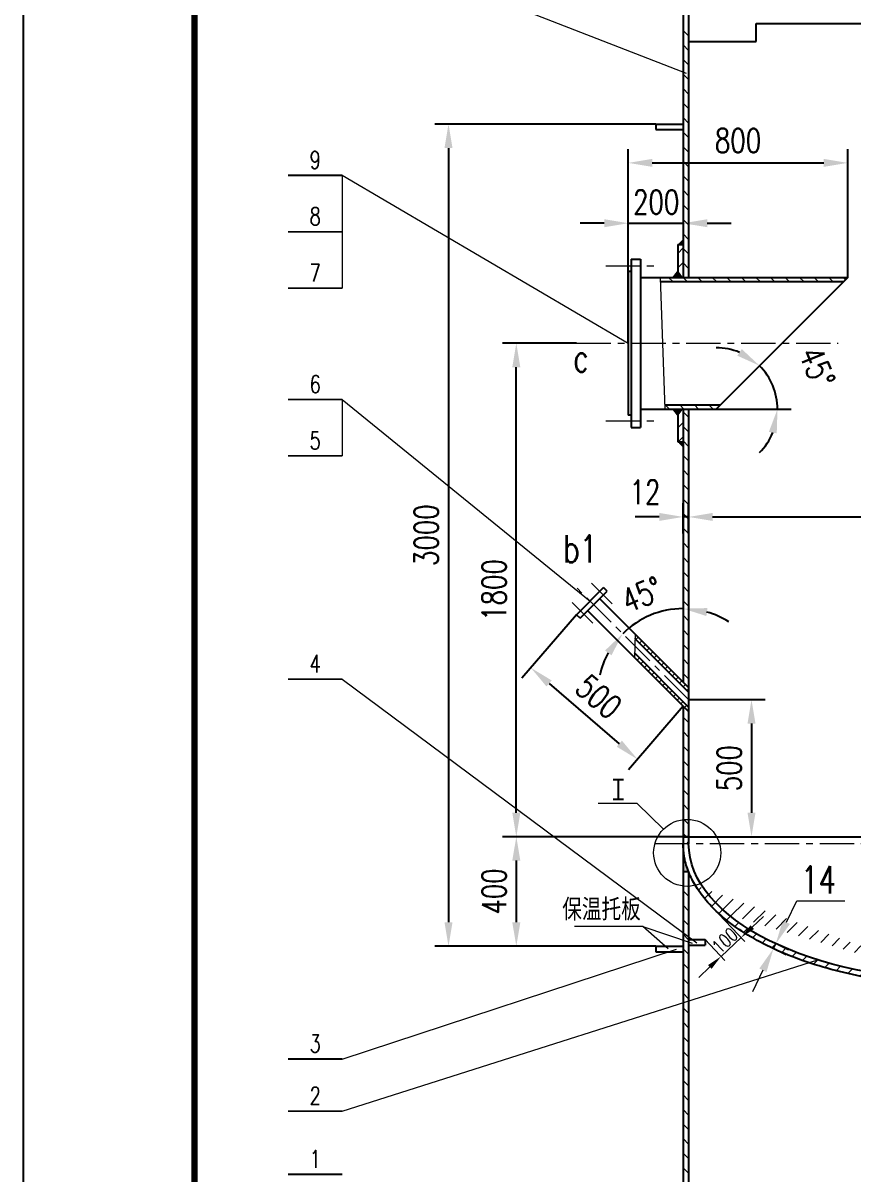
# Model space of a CAD drawing. Extents: x 3113 to 17963, y 3714 to 24739.
# Drawn here: x 3113 to 6138, y 7513 to 11713 of the extents above; entities that cross this region are included whole.
import ezdxf
from ezdxf.enums import TextEntityAlignment as Align

# ---------------------------------------------------------------- set-up
doc = ezdxf.new("R2010")
doc.units = 0
doc.header["$LTSCALE"] = 100
doc.header["$MEASUREMENT"] = 0
doc.linetypes.add('CENTER', pattern=[2, 1.25, -0.25, 0.25, -0.25])
doc.layers.get('0').update_dxf_attribs({"linetype": 'CONTINUOUS', "lineweight": 25})
doc.layers.get('DEFPOINTS').update_dxf_attribs({"linetype": 'CONTINUOUS', "lineweight": 25})
for name, color, linetype, lineweight in [('1', 2, 'CENTER', 9), ('5', 1, 'CONTINUOUS', 9), ('dim', 1, 'CONTINUOUS', 9), ('text', 2, 'CONTINUOUS', 13)]:
    doc.layers.add(name, color=color, linetype=linetype, lineweight=lineweight)
doc.styles.add('ROMANS', font='romans', dxfattribs={"width": 0.75})
doc.styles.get("Standard").update_dxf_attribs({"font": 'txt', "width": 0.75, "bigfont": 'hztxt'})
doc.styles.add('样式 2', font='', dxfattribs={"width": 0.75, "height": 100})
doc.styles.get('样式 2').set_extended_font_data('SimSun')
doc.dimstyles.get("Standard").update_dxf_attribs({"dimtxt": 0.18, "dimasz": 0.18, "dimexe": 0.18, "dimexo": 0.0625, "dimgap": 0.09, "dimtad": 0, "dimtih": 1, "dimtoh": 1, "dimdec": 4, "dimzin": 0, "dimdsep": 46, "dimtxsty": 'Standard', "dimcen": 0.09, "dimadec": 0, "dimazin": 0, "dimtfac": 1, "dimtdec": 4, "dimtofl": 0, "dimtmove": 0, "dimatfit": 3, "dimfxl": 0, "dimtolj": 1, "dimtzin": 0, "dimarcsym": 0})
pattern_1 = [(135, (6791.052, 32780.99), (-26.516504, -26.516504), [])]

# ---------------------------------------------------------------- blocks, each defined once
blk = doc.blocks.new('*D21')
at = {"layer": 'DEFPOINTS', "color": 0}
for p in [(6119.2, 10784), (5855.5, 10362), (5364.2, 10304), (5639.2, 10304), (5639.2, 10304)]:
    blk.add_point(p, dxfattribs=at)
at = {"layer": 'dim', "color": 0, "lineweight": -2}
blk.add_line((5639.2, 10304), (5913.1, 10304), dxfattribs=at)
for start, end in [(67.5357, 90.0714), (360, 45), (314.9286, 337.4643)]:
    blk.add_arc((5639.2, 10304), 223.9, start, end, dxfattribs=at)
at = {"layer": 'dim', "color": 0}
for points in [[(5732.9, 10523), (5716.7, 10498.8), (5797.6, 10462.3)], [(5831.7, 10221), (5860.3, 10215.3), (5863.1, 10304)]]:
    blk.add_solid(points, dxfattribs=at)
at = {"layer": 'dim', "color": 0, "insert": (6007.8, 10456.7), "char_height": 87.5, "attachment_point": 5, "rotation": 292.5, "style": 'ROMANS'}
blk.add_mtext('\\A1;45°', dxfattribs=at)
blk = doc.blocks.new('*D22')
at = {"layer": 'DEFPOINTS', "color": 0}
for p in [(5130.3, 9553.9), (5519.2, 9220.2), (5352.8, 9026.3)]:
    blk.add_point(p, dxfattribs=at)
at = {"layer": 'dim', "color": 0, "lineweight": -2}
for p, q in [((5130.3, 9553.9), (4931.4, 9322.1)), ((5030.4, 9303), (5286.4, 9083.3)), ((5519.2, 9220.2), (5320.3, 8988.3))]:
    blk.add_line(p, q, dxfattribs=at)
at = {"layer": 'dim', "color": 0}
for points in [[(5039.8, 9314.1), (5020.9, 9292), (4964, 9360)], [(5295.9, 9094.3), (5277, 9072.2), (5352.8, 9026.3)]]:
    blk.add_solid(points, dxfattribs=at)
at = {"layer": 'dim', "color": 0, "insert": (5211.3, 9254.8), "char_height": 87.5, "attachment_point": 5, "rotation": 319.3645, "style": 'ROMANS'}
blk.add_mtext('\\A1;500', dxfattribs=at)
blk = doc.blocks.new('*D35')
at = {"layer": 'DEFPOINTS', "color": 0}
for p in [(5539.2, 9244), (5716.7, 8744), (5768.3, 8744)]:
    blk.add_point(p, dxfattribs=at)
at = {"layer": 'dim', "color": 0, "lineweight": -2}
for p, q in [((5539.2, 9244), (5818.3, 9244)), ((5768.3, 9156.5), (5768.3, 8831.5)), ((5716.7, 8744), (5818.3, 8744))]:
    blk.add_line(p, q, dxfattribs=at)
at = {"layer": 'dim', "color": 0}
for points in [[(5753.7, 9156.5), (5782.9, 9156.5), (5768.3, 9244)], [(5753.7, 8831.5), (5782.9, 8831.5), (5768.3, 8744)]]:
    blk.add_solid(points, dxfattribs=at)
at = {"layer": 'dim', "color": 0, "insert": (5687.1, 8994), "char_height": 87.5, "attachment_point": 5, "rotation": 90, "style": 'ROMANS'}
blk.add_mtext('\\A1;500', dxfattribs=at)
blk = doc.blocks.new('*D37')
at = {"layer": 'DEFPOINTS', "color": 0}
for p in [(7539.2, 9910.6), (5539.2, 9849.8), (7539.2, 9812)]:
    blk.add_point(p, dxfattribs=at)
at = {"layer": 'dim', "color": 0, "lineweight": -2}
for p, q in [((5539.2, 9849.8), (5539.2, 9960.6)), ((7539.2, 9812), (7539.2, 9960.6)), ((5626.7, 9910.6), (7451.7, 9910.6))]:
    blk.add_line(p, q, dxfattribs=at)
at = {"layer": 'dim', "color": 0}
for points in [[(5626.7, 9925.2), (5626.7, 9896), (5539.2, 9910.6)], [(7451.7, 9925.2), (7451.7, 9896), (7539.2, 9910.6)]]:
    blk.add_solid(points, dxfattribs=at)
at = {"layer": 'dim', "color": 0, "insert": (6539.2, 9991.8), "char_height": 87.5, "attachment_point": 5, "style": 'ROMANS'}
blk.add_mtext('\\A1;%%c2000', dxfattribs=at)
blk = doc.blocks.new('*D38')
at = {"layer": 'DEFPOINTS', "color": 0}
for p in [(5519.2, 9910.6), (5519.2, 9849.8), (5539.2, 9849.8)]:
    blk.add_point(p, dxfattribs=at)
at = {"layer": 'dim', "color": 0, "lineweight": -2}
for p, q in [((5519.2, 9849.8), (5519.2, 9960.6)), ((5539.2, 9849.8), (5539.2, 9960.6)), ((5431.7, 9910.6), (5344.2, 9910.6)), ((5539.2, 9910.6), (5519.2, 9910.6)), ((5626.7, 9910.6), (5714.2, 9910.6))]:
    blk.add_line(p, q, dxfattribs=at)
at = {"layer": 'dim', "color": 0}
for points in [[(5431.7, 9925.2), (5431.7, 9896), (5519.2, 9910.6)], [(5626.7, 9925.2), (5626.7, 9896), (5539.2, 9910.6)]]:
    blk.add_solid(points, dxfattribs=at)
at = {"layer": 'dim', "color": 0, "insert": (5380, 10001), "char_height": 87.5, "attachment_point": 5, "style": 'ROMANS'}
blk.add_mtext('\\A1;12', dxfattribs=at)
blk = doc.blocks.new('*D45')
at = {"layer": 'DEFPOINTS', "color": 0}
for p in [(5519.2, 11049.2), (5519.2, 10982.1), (5319.2, 10544)]:
    blk.add_point(p, dxfattribs=at)
at = {"layer": 'dim', "color": 0, "lineweight": -2}
for p, q in [((5519.2, 11049.2), (5519.2, 10932.1)), ((5319.2, 10544), (5319.2, 11032.1)), ((5231.7, 10982.1), (5144.2, 10982.1)), ((5319.2, 10982.1), (5519.2, 10982.1)), ((5606.7, 10982.1), (5694.2, 10982.1))]:
    blk.add_line(p, q, dxfattribs=at)
at = {"layer": 'dim', "color": 0}
for points in [[(5231.7, 10996.7), (5231.7, 10967.6), (5319.2, 10982.1)], [(5606.7, 10996.7), (5606.7, 10967.6), (5519.2, 10982.1)]]:
    blk.add_solid(points, dxfattribs=at)
at = {"layer": 'dim', "color": 0, "insert": (5420.8, 11059.2), "char_height": 87.5, "attachment_point": 5, "style": 'ROMANS'}
blk.add_mtext('\\A1;200', dxfattribs=at)
blk = doc.blocks.new('*D46')
at = {"layer": 'DEFPOINTS', "color": 0}
for p in [(6119.2, 11202.3), (6119.2, 10784), (5319.2, 10544)]:
    blk.add_point(p, dxfattribs=at)
at = {"layer": 'dim', "color": 0, "lineweight": -2}
for p, q in [((5319.2, 10544), (5319.2, 11252.3)), ((6119.2, 10784), (6119.2, 11252.3)), ((5406.7, 11202.3), (6031.7, 11202.3))]:
    blk.add_line(p, q, dxfattribs=at)
at = {"layer": 'dim', "color": 0}
for points in [[(5406.7, 11216.9), (5406.7, 11187.7), (5319.2, 11202.3)], [(6031.7, 11216.9), (6031.7, 11187.7), (6119.2, 11202.3)]]:
    blk.add_solid(points, dxfattribs=at)
at = {"layer": 'dim', "color": 0, "insert": (5719.2, 11283.6), "char_height": 87.5, "attachment_point": 5, "style": 'ROMANS'}
blk.add_mtext('\\A1;800', dxfattribs=at)
blk = doc.blocks.new('*D47')
at = {"layer": 'DEFPOINTS', "color": 0}
for p in [(5539.2, 8744), (4910.9, 8344), (5419.2, 8344)]:
    blk.add_point(p, dxfattribs=at)
at = {"layer": 'dim', "color": 0, "lineweight": -2}
for p, q in [((5539.2, 8744), (4860.9, 8744)), ((4910.9, 8656.5), (4910.9, 8431.5)), ((5419.2, 8344), (4860.9, 8344))]:
    blk.add_line(p, q, dxfattribs=at)
at = {"layer": 'dim', "color": 0}
for points in [[(4896.3, 8656.5), (4925.5, 8656.5), (4910.9, 8744)], [(4896.3, 8431.5), (4925.5, 8431.5), (4910.9, 8344)]]:
    blk.add_solid(points, dxfattribs=at)
at = {"layer": 'dim', "color": 0, "insert": (4829.7, 8544), "char_height": 87.5, "attachment_point": 5, "rotation": 90, "style": 'ROMANS'}
blk.add_mtext('\\A1;400', dxfattribs=at)
blk = doc.blocks.new('*D48')
at = {"layer": 'DEFPOINTS', "color": 0}
for p in [(5419.2, 11344), (4663.7, 8344), (4890.9, 8344)]:
    blk.add_point(p, dxfattribs=at)
at = {"layer": 'dim', "color": 0, "lineweight": -2}
for p, q in [((5419.2, 11344), (4613.7, 11344)), ((4663.7, 11256.5), (4663.7, 8431.5)), ((4890.9, 8344), (4613.7, 8344))]:
    blk.add_line(p, q, dxfattribs=at)
at = {"layer": 'dim', "color": 0}
for points in [[(4649.1, 11256.5), (4678.3, 11256.5), (4663.7, 11344)], [(4649.1, 8431.5), (4678.3, 8431.5), (4663.7, 8344)]]:
    blk.add_solid(points, dxfattribs=at)
at = {"layer": 'dim', "color": 0, "insert": (4582.5, 9844), "char_height": 87.5, "attachment_point": 5, "rotation": 90, "style": 'ROMANS'}
blk.add_mtext('\\A1;3000', dxfattribs=at)
blk = doc.blocks.new('*D49')
at = {"layer": 'DEFPOINTS', "color": 0}
for p in [(4910.9, 10544), (5130.7, 10544), (5145.1, 8744)]:
    blk.add_point(p, dxfattribs=at)
at = {"layer": 'dim', "color": 0, "lineweight": -2}
for p, q in [((5130.7, 10544), (4860.9, 10544)), ((4910.9, 8831.5), (4910.9, 10456.5)), ((5145.1, 8744), (4860.9, 8744))]:
    blk.add_line(p, q, dxfattribs=at)
at = {"layer": 'dim', "color": 0}
for points in [[(4896.3, 10456.5), (4925.5, 10456.5), (4910.9, 10544)], [(4896.3, 8831.5), (4925.5, 8831.5), (4910.9, 8744)]]:
    blk.add_solid(points, dxfattribs=at)
at = {"layer": 'dim', "color": 0, "insert": (4829.7, 9644), "char_height": 87.5, "attachment_point": 5, "rotation": 90, "style": 'ROMANS'}
blk.add_mtext('\\A1;1800', dxfattribs=at)
blk = doc.blocks.new('*D98')
at = {"layer": 'DEFPOINTS', "color": 0}
for p in [(5519.2, 10304), (5126.4, 9656.9), (5438.5, 9565.2), (5519.2, 9307.8), (5539.2, 9244)]:
    blk.add_point(p, dxfattribs=at)
at = {"layer": 'dim', "color": 0, "lineweight": -2}
for start, end in [(90, 135), (57.7415, 73.8707), (151.1293, 167.2585)]:
    blk.add_arc((5519.2, 9264), 311.9, start, end, dxfattribs=at)
at = {"layer": 'dim', "color": 0}
for points in [[(5603.8, 9549.1), (5607.9, 9578), (5519.2, 9575.9)], [(5234.5, 9423.3), (5257.8, 9405.8), (5298.7, 9484.5)]]:
    blk.add_solid(points, dxfattribs=at)
at = {"layer": 'dim', "color": 0, "insert": (5368.8, 9627.2), "char_height": 87.5, "attachment_point": 5, "rotation": 22.5, "style": 'ROMANS'}
blk.add_mtext('\\A1;45°', dxfattribs=at)

msp = doc.modelspace()

# ---------------------------------------------------------------- hatches: boundary and pattern name
at = {"layer": '5'}
h = msp.add_hatch(color=256, dxfattribs=at)
edge = h.paths.add_edge_path()
edge.add_spline(control_points=[(5536.4, 8623.2), (5531.1, 8637.7), (5527.1, 8652.5), (5520.9, 8684.4), (5519.2, 8701.7), (5519.2, 8719)], knot_values=[6.10422, 6.10422, 6.10422, 6.10422, 6.1872, 6.1872, 6.283185, 6.283185, 6.283185, 6.283185], degree=3, periodic=0)
edge.add_line((5519.2, 8719), (5519.2, 8623.2))
edge.add_line((5519.2, 8623.2), (5536.4, 8623.2))
edge = h.paths.add_edge_path()
edge.add_line((5519.2, 8623.2), (5519.2, 8615.7))
edge.add_line((5519.2, 8615.7), (5539.2, 8615.7))
edge.add_spline(control_points=[(5539.2, 8615.7), (5538.3, 8618.2), (5537.3, 8620.7), (5536.4, 8623.2)], knot_values=[6.089889, 6.089889, 6.089889, 6.089889, 6.10422, 6.10422, 6.10422, 6.10422], degree=3, periodic=0)
edge.add_line((5536.4, 8623.2), (5519.2, 8623.2))
at = {"layer": 'dim'}
h = msp.add_hatch(dxfattribs=at)
h.set_pattern_fill('ANSI31', color=256, scale=300, style=0)
h.set_pattern_definition([(45, (6791.052, 31998.23), (-26.516504, 26.516504), [])])
h.paths.add_polyline_path([(5519.2, 10904), (5499.2, 10904), (5499.2, 10784), (5519.2, 10784)])
h.paths.add_polyline_path([(5519.2, 10304), (5499.2, 10304), (5499.2, 10184), (5519.2, 10184)])
h = msp.add_hatch(dxfattribs=at)
h.set_pattern_fill('ANSI31', color=256, scale=300, angle=90, style=0)
h.set_pattern_definition([(135, (6791.052, 31998.23), (-26.516504, -26.516504), [])])
h.paths.add_polyline_path([(6119.2, 10784), (5437, 10784), (5437.5, 10769), (6104.2, 10769)])
h.paths.add_polyline_path([(5654.2, 10319), (5452.5, 10319), (5453, 10304), (5639.2, 10304)])
h = msp.add_hatch(dxfattribs=at)
h.set_pattern_fill('ANSI31', color=256, scale=150, style=0)
h.set_pattern_definition([(45, (3234.376, 1251.247), (-13.258252, 13.258252), [])])
h.paths.add_polyline_path([(5343.7, 9483.4), (5343.3, 9466.8), (5539.2, 9270.9), (5539.2, 9287.8)])
h.paths.add_polyline_path([(5342.1, 9414.2), (5341.8, 9397.6), (5539.2, 9200.2), (5539.2, 9217.1)])
h = msp.add_hatch(dxfattribs=at)
h.set_pattern_fill('ANSI31', color=256, scale=300, angle=90, style=0)
h.set_pattern_definition(pattern_1)
h.paths.add_polyline_path([(5539.2, 8807.1, 0.041019), (5519.2, 8806.3), (5519.2, 8744), (5539.2, 8744)])
h = msp.add_hatch(dxfattribs=at)
h.set_pattern_fill('ANSI31', color=256, scale=300, style=0)
h.set_pattern_definition([(45, (6791.052, 32780.99), (-26.516504, 26.516504), [])])
h.paths.add_polyline_path([(5539.2, 8719), (5539.2, 8744), (5519.2, 8744), (5519.2, 8719)])
edge = h.paths.add_edge_path()
edge.add_ellipse((6539.2, 8719), major_axis=(-1000, 0), ratio=0.5, start_angle=16.9695, end_angle=86.9045, ccw=False)
edge.add_arc((5533.8, 8685), 122.2, 284.0189, 293.6262, ccw=False)
edge.add_spline(control_points=[(5563.4, 8566.5), (5564.1, 8565.2), (5564.9, 8564), (5579.5, 8540), (5596.5, 8517.7), (5635.9, 8474.9), (5658.4, 8454.3), (5708.5, 8415), (5736.2, 8396.2), (5796, 8360.9), (5828.2, 8344.3), (5896.7, 8313.5), (5933, 8299.3), (6009, 8273.5), (6048.6, 8262), (6130.7, 8241.6), (6173, 8232.8), (6259.7, 8218.2), (6304, 8212.4), (6393.8, 8203.7), (6439.2, 8201), (6485, 8199.7), (6485.1, 8199.7), (6485.2, 8199.7)], knot_values=[4.765879, 4.765879, 4.765879, 4.765879, 4.773094, 4.773094, 4.908765, 4.908765, 5.044436, 5.044436, 5.180107, 5.180107, 5.315779, 5.315779, 5.45145, 5.45145, 5.587121, 5.587121, 5.722792, 5.722792, 5.858464, 5.858464, 5.994135, 5.994135, 5.99455, 5.99455, 5.99455, 5.99455], degree=3, periodic=0)
edge.add_line((6485.2, 8199.7), (6485.2, 8219.7))
h = msp.add_hatch(dxfattribs=at)
h.set_pattern_fill('ANSI31', color=256, scale=300, angle=90, style=0)
h.set_pattern_definition([(135, (6791.052, 32730.903), (-26.516504, -26.516504), [])])
h.paths.add_polyline_path([(5519.2, 8513.6, 0.041019), (5539.2, 8512.9), (5539.2, 8565.6), (5519.2, 8565.6)])
h.paths.add_polyline_path([(5519.2, 8243.5), (5539.2, 8243.5), (5539.2, 8512.9, -0.041019), (5519.2, 8513.6)])
h = msp.add_hatch(dxfattribs=at)
h.set_pattern_fill('ANSI31', color=256, scale=300, angle=90, style=0)
h.set_pattern_definition(pattern_1)
h.paths.add_polyline_path([(5519.2, 6919), (5539.2, 6919), (5539.2, 8243.6), (5519.2, 8243.6)])

# ---------------------------------------------------------------- linework, layer by layer
for p, q in [((5519.2, 11930), (5519.2, 10784)), ((5539.2, 11930), (5539.2, 10784)), ((5785.3, 11711.2), (7334.3, 11711.2)), ((5785.3, 11645.2), (5785.3, 11711.2)), ((5977.6, 11711.2), (7334.3, 11711.2)), ((5539.3, 11645.2), (5785.3, 11645.2)), ((5419.2, 11344), (5519.2, 11344)), ((5419.2, 11344), (5419.2, 11324)), ((5419.2, 11324), (5519.2, 11324)), ((5499.2, 10904), (5499.2, 10784)), ((5499.2, 10904), (5519.2, 10904)), ((5329.2, 10851.5), (5364.2, 10851.5)), ((5329.2, 10851.5), (5329.2, 10236.5)), ((5364.2, 10851.5), (5364.2, 10236.5)), ((5329.2, 10806.5), (5319.2, 10806.5)), ((5319.2, 10806.5), (5319.2, 10281.5)), ((5364.2, 10784), (6119.2, 10784)), ((5438.8, 10769), (6104.2, 10769)), ((6119.2, 10784), (5639.2, 10304)), ((5364.2, 10304), (5639.2, 10304)), ((5452.5, 10319), (5654.2, 10319)), ((5499.2, 10304), (5499.2, 10184)), ((5519.2, 10304), (5519.2, 9307.8)), ((5539.2, 10304), (5539.2, 8719)), ((5329.2, 10281.5), (5319.2, 10281.5)), ((5329.2, 10236.5), (5364.2, 10236.5)), ((5499.2, 10184), (5519.2, 10184)), ((5499.2, 10184), (5519.2, 10184)), ((5130.3, 9553.9), (5229.3, 9652.9)), ((5143.1, 9541.2), (5242.1, 9640.2)), ((5242.1, 9640.2), (5229.3, 9652.9)), ((5539.2, 9287.8), (5214.5, 9612.6)), ((5143.1, 9541.2), (5130.3, 9553.9)), ((5539.2, 9200.2), (5170.6, 9568.8)), ((5539.2, 9270.9), (5343.3, 9466.8)), ((5539.2, 9217.1), (5342.1, 9414.2)), ((5519.2, 9220.2), (5519.2, 8719)), ((5264, 8952.5), (5301.2, 8952.5)), ((5282.6, 8952.5), (5282.6, 8880.6)), ((5264, 8880.6), (5301.2, 8880.6)), ((5519.2, 8840.1), (5519.2, 6919)), ((5539.2, 8840.1), (5539.2, 8719)), ((5519.2, 8744), (7559.2, 8744)), ((5539.2, 8615.7), (5519.2, 8615.7)), ((5539.2, 8615.7), (5539.2, 6919)), ((5539.2, 8368.6), (5599.2, 8368.6)), ((5599.2, 8368.6), (5599.2, 8348.6)), ((5419.2, 8344), (5419.2, 8324)), ((5419.2, 8344), (5519.2, 8344)), ((5419.2, 8324), (5519.2, 8324)), ((5539.2, 8348.6), (5599.2, 8348.6))]:
    msp.add_line(p, q)
at = {"color": 14}
msp.add_lwpolyline([(3112.7, 24739), (3112.7, 3714), (17962.7, 3714), (17962.7, 24739)], close=True, dxfattribs=at)
at = {"color": 14, "const_width": 22.5}
msp.add_lwpolyline([(3737.7, 24489), (3737.7, 3964), (17712.7, 3964), (17712.7, 24489)], close=True, dxfattribs=at)
at = {"extrusion": (0, 0, -1)}
msp.add_ellipse((6539.2, 8719), major_axis=(-1000, 0), ratio=0.5, start_param=3.141593, end_param=6.283185, dxfattribs=at)
msp.add_open_spline([(6485.2, 8199.7), (6485.1, 8199.7), (6485, 8199.7), (6439.2, 8201), (6393.8, 8203.7), (6304, 8212.4), (6259.7, 8218.2), (6173, 8232.8), (6130.7, 8241.6), (6048.6, 8262), (6009, 8273.5), (5933, 8299.3), (5896.7, 8313.5), (5828.2, 8344.3), (5796, 8360.9), (5736.2, 8396.2), (5708.5, 8415), (5658.4, 8454.3), (5635.9, 8474.9), (5596.5, 8517.7), (5579.5, 8540), (5555.3, 8579.7), (5546.7, 8596.8), (5532.8, 8631.7), (5527.6, 8649.4), (5520.9, 8684.4), (5519.2, 8701.7), (5519.2, 8719)], degree=3, knots=[4.765879, 4.765879, 4.765879, 4.765879, 4.766295, 4.766295, 4.901966, 4.901966, 5.037637, 5.037637, 5.173309, 5.173309, 5.30898, 5.30898, 5.444651, 5.444651, 5.580322, 5.580322, 5.715994, 5.715994, 5.851665, 5.851665, 5.987336, 5.987336, 6.087268, 6.087268, 6.1872, 6.1872, 6.283185, 6.283185, 6.283185, 6.283185])
at = {"layer": '1'}
for p, q in [((5236.7, 10826.5), (5429.1, 10826.5)), ((5130.7, 10544), (6084, 10544)), ((5236.7, 10261.5), (5429.1, 10261.5)), ((5260, 9593.9), (5185.3, 9668.6)), ((5539.2, 9244), (5126.4, 9656.9)), ((5189.3, 9523.2), (5114.6, 9597.9)), ((5417, 8719), (7657.8, 8719))]:
    msp.add_line(p, q, dxfattribs=at)
at = {"layer": '5'}
for p, q in [((4276.5, 12017.4), (5530.2, 11530)), ((4276.5, 11157), (5319.2, 10544)), ((4276.5, 10339.1), (5179.8, 9603.4)), ((4276.5, 9318.9), (5568.8, 8357)), ((5351.9, 8865.6), (5209.9, 8865.6)), ((5351.9, 8865.6), (5447.1, 8771.1)), ((4276.5, 7932.8), (5494.3, 8334)), ((4276.5, 7742.7), (6010.4, 8294.6))]:
    msp.add_line(p, q, dxfattribs=at)
msp.add_lwpolyline([(5453, 10304), (5437, 10784)], dxfattribs=at)
at = {"layer": 'dim'}
for p, q in [((5539.2, 11665.6), (5519.2, 11685.6)), ((5539.2, 11612.6), (5519.2, 11632.6)), ((5539.2, 11559.5), (5519.2, 11579.5)), ((5539.2, 11506.5), (5519.2, 11526.5)), ((5539.2, 11453.5), (5519.2, 11473.5)), ((5539.2, 11400.4), (5519.2, 11420.4)), ((5539.2, 11347.4), (5519.2, 11367.4)), ((5539.2, 11294.4), (5519.2, 11314.4)), ((5539.2, 11241.3), (5519.2, 11261.3)), ((5539.2, 11188.3), (5519.2, 11208.3)), ((5539.2, 11135.3), (5519.2, 11155.3)), ((5539.2, 11082.2), (5519.2, 11102.2)), ((5539.2, 11029.2), (5519.2, 11049.2)), ((5539.2, 10976.2), (5519.2, 10996.2)), ((5539.2, 10923.2), (5519.2, 10943.2)), ((5539.2, 10870.1), (5519.2, 10890.1)), ((5539.2, 10817.1), (5519.2, 10837.1)), ((5519.3, 10784), (5519.2, 10784.1)), ((5539.2, 10274), (5519.2, 10294)), ((5539.2, 10221), (5519.2, 10241)), ((5539.2, 10168), (5519.2, 10188)), ((5539.2, 10114.9), (5519.2, 10134.9)), ((5539.2, 10061.9), (5519.2, 10081.9)), ((5539.2, 10008.9), (5519.2, 10028.9)), ((5539.2, 9955.8), (5519.2, 9975.8)), ((5539.2, 9902.8), (5519.2, 9922.8)), ((5539.2, 9849.8), (5519.2, 9869.8)), ((5539.2, 9796.7), (5519.2, 9816.7)), ((5539.2, 9743.7), (5519.2, 9763.7)), ((5539.2, 9690.7), (5519.2, 9710.7)), ((5539.2, 9637.6), (5519.2, 9657.6)), ((5539.2, 9584.6), (5519.2, 9604.6)), ((5539.2, 9531.6), (5519.2, 9551.6)), ((5539.2, 9478.5), (5519.2, 9498.5)), ((5343.7, 9483.4), (5341.8, 9397.6)), ((5539.2, 9425.5), (5519.2, 9445.5)), ((5539.2, 9372.5), (5519.2, 9392.5)), ((5539.2, 9319.4), (5519.2, 9339.4)), ((5539.2, 9160.3), (5519.2, 9180.3)), ((5539.2, 9107.3), (5519.2, 9127.3)), ((5539.2, 9054.3), (5519.2, 9074.3)), ((5539.2, 9001.2), (5519.2, 9021.2)), ((5539.2, 8948.2), (5519.2, 8968.2)), ((5539.2, 8895.2), (5519.2, 8915.2)), ((5539.2, 8842.1), (5519.2, 8862.1)), ((5521.7, 8806.6), (5519.2, 8809.1)), ((5625.2, 8486.8), (5743.9, 8361)), ((5895.4, 8431.9), (5933.8, 8510.5)), ((5933.8, 8510.5), (6108.7, 8510.5)), ((5770.9, 8414), (5811.6, 8452.4)), ((5372.1, 8415.9), (5122.8, 8415.9)), ((5465, 8334.6), (5372.1, 8415.9)), ((5372.1, 8415.9), (5552.1, 8355.3)), ((5599.2, 8368.6), (5671.1, 8292.4)), ((5730.1, 8375.6), (5657.4, 8306.9)), ((5840.7, 8361.2), (5901.9, 8331.3)), ((5832, 8343.2), (5893.2, 8313.3)), ((5848.2, 8335.3), (5857, 8353.3)), ((5616.5, 8268.7), (5575.8, 8230.3)), ((5809.9, 8256.6), (5771.5, 8178))]:
    msp.add_line(p, q, dxfattribs=at)
msp.add_circle((5533.8, 8685), 122.2, dxfattribs=at)
for points in [[(5519.2, 10904), (5499.2, 10904), (5519.2, 10924.5)], [(5478.3, 10784), (5499.2, 10810.9), (5519.2, 10784)], [(5478.3, 10304), (5499.2, 10277.1), (5519.2, 10304)], [(5519.2, 10184), (5499.2, 10184), (5519.2, 10163.5)], [(5764.5, 8420.8), (5777.3, 8407.2), (5730.1, 8375.6)], [(5882.3, 8438.3), (5908.5, 8425.5), (5857, 8353.3)], [(5796.8, 8263), (5823, 8250.2), (5848.2, 8335.3)], [(5610.1, 8275.5), (5622.9, 8261.9), (5657.2, 8307.1)]]:
    msp.add_solid(points, dxfattribs=at)
at = {"layer": 'text', "linetype": 'Continuous'}
for p, q in [((4276.5, 11157), (4276.5, 10745.1)), ((4276.5, 10339.1), (4276.5, 10133.2))]:
    msp.add_line(p, q, dxfattribs=at)
at = {"layer": 'text', "const_width": 6.4}
for points in [[(4079, 11157), (4276.5, 11157)], [(4079, 10951.1), (4276.5, 10951.1)], [(4079, 10745.1), (4276.5, 10745.1)], [(4079, 10339.1), (4276.5, 10339.1)], [(4079, 10133.2), (4276.5, 10133.2)], [(4079, 9318.9), (4276.5, 9318.9)], [(4079, 7932.8), (4276.5, 7932.8)], [(4079, 7742.7), (4276.5, 7742.7)], [(4079, 7512.1), (4276.5, 7512.1)]]:
    msp.add_lwpolyline(points, dxfattribs=at)

# ---------------------------------------------------------------- texts
at = {"color": 1, "style": 'ROMANS', "width": 0.75}
msp.add_text('c', height=100, dxfattribs=at).set_placement((5117.8, 10439.6))
at = {"layer": '5', "insert": (5080.9, 9844.1), "char_height": 100, "width": 478.2, "attachment_point": 1, "style": 'ROMANS'}
msp.add_mtext('b1', dxfattribs=at)
at = {"layer": 'dim', "width": 0.75}
for s, height, style, p in [('14', 100, 'ROMANS', (5948, 8536.9)), ('保温托板', 70, '样式 2', (5078.3, 8445.8))]:
    msp.add_text(s, height=height, dxfattribs=dict(at, style=style)).set_placement(p)
at = {"layer": 'dim', "insert": (5671.5, 8364.9), "char_height": 50, "attachment_point": 5, "rotation": 43.3337, "style": 'ROMANS'}
msp.add_mtext('\\A1;100', dxfattribs=at)
at = {"layer": 'text', "style": 'ROMANS', "width": 0.75}
for s, p in [('9', (4177.8, 11213)), ('8', (4177.8, 11007.1)), ('7', (4177.8, 10801.1)), ('6', (4177.8, 10395.1)), ('5', (4177.8, 10189.2)), ('4', (4177.8, 9374.9)), ('3', (4177.8, 7988.7)), ('2', (4177.8, 7798.7)), ('1', (4177.8, 7568.1))]:
    msp.add_text(s, height=64, dxfattribs=at).set_placement(p, align=Align.MIDDLE)

# ---------------------------------------------------------------- dimensions: what is measured, and where the dimension line sits
at = {"layer": 'dim'}
for base, p1, p2, picture, middle in [((4663.7, 8344), (5419.2, 11344), (4890.9, 8344), '*D48', (4582.5, 9844)), ((4910.9, 10544), (5145.1, 8744), (5130.7, 10544), '*D49', (4829.7, 9644)), ((5768.3, 8744), (5539.2, 9244), (5716.7, 8744), '*D35', (5687.1, 8994)), ((4910.9, 8344), (5539.2, 8744), (5419.2, 8344), '*D47', (4829.7, 8544))]:
    dim = msp.add_linear_dim(base=base, p1=p1, p2=p2, angle=90, dimstyle='Standard', override={"dimscale": 25, "dimtxt": 3.5, "dimasz": 3.5, "dimexe": 2, "dimexo": 0, "dimgap": 1.5, "dimtad": 1, "dimtih": 0, "dimtoh": 0, "dimdec": 0, "dimtxsty": 'ROMANS', "dimtdec": 0, "dimtofl": 1, "dimtmove": 2}, dxfattribs=at)
    dim.commit()
    dim.dimension.update_dxf_attribs({"geometry": picture, "text_midpoint": middle})
dim = msp.add_linear_dim(base=(6119.2, 11202.3), p1=(5319.2, 10544), p2=(6119.2, 10784), dimstyle='Standard', override={"dimscale": 25, "dimtxt": 3.5, "dimasz": 3.5, "dimexe": 2, "dimexo": 0, "dimgap": 1.5, "dimtad": 1, "dimtih": 0, "dimtoh": 0, "dimdec": 0, "dimtxsty": 'ROMANS', "dimtdec": 0, "dimtofl": 1, "dimtmove": 2}, dxfattribs=at)
dim.commit()
dim.dimension.update_dxf_attribs({"geometry": '*D46', "text_midpoint": (5719.2, 11283.6)})
dim = msp.add_linear_dim(base=(5519.2, 10982.1), p1=(5319.2, 10544), p2=(5519.2, 11049.2), dimstyle='Standard', override={"dimscale": 25, "dimtxt": 3.5, "dimasz": 3.5, "dimexe": 2, "dimexo": 0, "dimgap": 1.5, "dimtad": 1, "dimtih": 0, "dimtoh": 0, "dimdec": 0, "dimtxsty": 'ROMANS', "dimtdec": 0, "dimtofl": 1, "dimtmove": 2}, dxfattribs=at)
dim.commit()
dim.dimension.update_dxf_attribs({"geometry": '*D45', "text_midpoint": (5420.8, 11059.2), "dimtype": 160})
for base, line1, line2, picture, middle in [((5855.5, 10362), ((5364.2, 10304), (5639.2, 10304)), ((6119.2, 10784), (5639.2, 10304)), '*D21', (6007.8, 10456.7)), ((5438.5, 9565.2), ((5519.2, 10304), (5519.2, 9307.8)), ((5539.2, 9244), (5126.4, 9656.9)), '*D98', (5368.8, 9627.2))]:
    dim = msp.add_angular_dim_2l(base=base, line1=line1, line2=line2, dimstyle='Standard', override={"dimscale": 25, "dimtxt": 3.5, "dimasz": 3.5, "dimexe": 2, "dimexo": 0, "dimgap": 1.5, "dimtad": 1, "dimtih": 0, "dimtoh": 0, "dimdec": 0, "dimtxsty": 'ROMANS', "dimtdec": 0, "dimtofl": 1, "dimtmove": 2}, dxfattribs=at)
    dim.commit()
    dim.dimension.update_dxf_attribs({"geometry": picture, "text_midpoint": middle})
dim = msp.add_linear_dim(base=(5519.2, 9910.6), p1=(5539.2, 9849.8), p2=(5519.2, 9849.8), text='12', dimstyle='Standard', override={"dimscale": 25, "dimtxt": 3.5, "dimasz": 3.5, "dimexe": 2, "dimexo": 0, "dimgap": 1.5, "dimtad": 1, "dimtih": 0, "dimtoh": 0, "dimdec": 0, "dimtxsty": 'ROMANS', "dimtdec": 0, "dimtofl": 1, "dimtmove": 2}, dxfattribs=at)
dim.commit()
dim.dimension.update_dxf_attribs({"geometry": '*D38', "text_midpoint": (5380, 10001), "dimtype": 160})
dim = msp.add_linear_dim(base=(7539.2, 9910.6), p1=(5539.2, 9849.8), p2=(7539.2, 9812), text='%%c2000', dimstyle='Standard', override={"dimscale": 25, "dimtxt": 3.5, "dimasz": 3.5, "dimexe": 2, "dimexo": 0, "dimgap": 1.5, "dimtad": 1, "dimtih": 0, "dimtoh": 0, "dimdec": 0, "dimtxsty": 'ROMANS', "dimtdec": 0, "dimtofl": 1, "dimtmove": 2}, dxfattribs=at)
dim.commit()
dim.dimension.update_dxf_attribs({"geometry": '*D37', "text_midpoint": (6539.2, 9991.8)})
dim = msp.add_aligned_dim(p1=(5130.3, 9553.9), p2=(5519.2, 9220.2), distance=-255.5, text='500', dimstyle='Standard', override={"dimscale": 25, "dimtxt": 3.5, "dimasz": 3.5, "dimexe": 2, "dimexo": 0, "dimgap": 1.5, "dimtad": 1, "dimtih": 0, "dimtoh": 0, "dimdec": 0, "dimtxsty": 'ROMANS', "dimtdec": 0, "dimtofl": 1, "dimtmove": 2}, dxfattribs=at)
dim.commit()
dim.dimension.update_dxf_attribs({"geometry": '*D22', "text_midpoint": (5211.3, 9254.8)})

doc.saveas('drawing.dxf')
